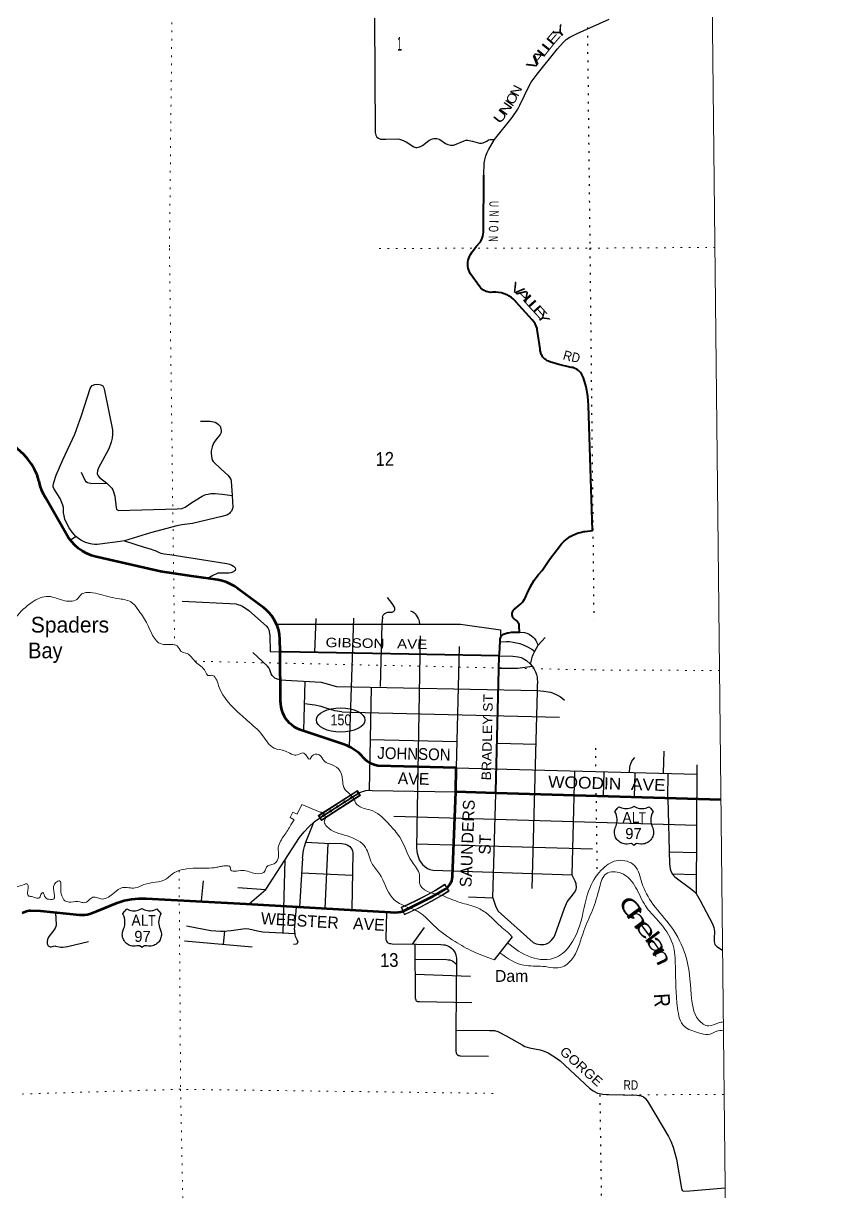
# Model space of a CAD drawing. Header units: feet. Extents: x -3 to 248627, y 0 to 184934.
# Drawn here: x 238376 to 248627, y 121073 to 135942 of the extents above; entities that cross this region are included whole.
import ezdxf
from ezdxf.enums import TextEntityAlignment as Align

# ---------------------------------------------------------------- set-up
doc = ezdxf.new("R2010")
doc.units = ezdxf.units.FT
doc.header["$LTSCALE"] = 70
doc.linetypes.add('DOTTED', pattern=[1.5, 0.3, -1.2])
for name, color, linetype, lineweight in [('16', 7, 'Continuous', 25), ('17', 7, 'Continuous', 25), ('20', 7, 'Continuous', 70), ('23', 7, 'Continuous', 70), ('26', 7, 'Continuous', 40), ('27', 7, 'Continuous', 35), ('29', 7, 'Continuous', 25), ('30', 7, 'Continuous', 35), ('31', 7, 'Continuous', 13), ('39', 7, 'Continuous', 13), ('4', 7, 'Continuous', 13), ('42', 7, 'Continuous', 25), ('57', 7, 'Continuous', 13), ('6', 7, 'DOTTED', 25), ('7', 7, 'DOTTED', 13)]:
    doc.layers.add(name, color=color, linetype=linetype, lineweight=lineweight)
doc.layers.add('41', color=7, linetype='Continuous')

msp = doc.modelspace()

# ---------------------------------------------------------------- linework, layer by layer
at = {"layer": '16'}
for p, q in [((246149.06, 125978.15), (246148.47, 125977.73)), ((239884.62, 124677.56), (239884.03, 124677.14))]:
    msp.add_line(p, q, dxfattribs=at)
for points in [[(245905.41, 125912.9), (245927.14, 125937.78), (245935.19, 125946.99), (245957, 125971.97)], [(245957, 125971.97), (245981.95, 125960.25), (245991.72, 125956.49), (246010.12, 125951.55), (246028.95, 125948.56), (246047.98, 125947.55), (246067.01, 125948.54), (246085.84, 125951.51), (246104.25, 125956.43), (246122.04, 125963.26), (246139.03, 125971.9), (246148.44, 125977.71)], [(246149.06, 125978.15), (246165.58, 125968.35), (246182.85, 125960.42), (246200.85, 125954.34), (246219.39, 125950.18), (246238.26, 125947.97), (246257.26, 125947.76), (246276.17, 125949.52), (246294.8, 125953.26), (246312.94, 125958.92), (246315.84, 125960.17), (246340.84, 125972.05)], [(246340.84, 125972.05), (246362.67, 125947.05), (246370.4, 125938.2), (246392.49, 125912.9)], [(245910.32, 125701.24), (245921.21, 125726.7), (245927.16, 125744.99), (245932, 125767.72), (245934.45, 125790.83), (245934.46, 125814.08), (245932.04, 125837.19), (245927.22, 125859.93), (245920.05, 125882.04), (245917.5, 125887.78), (245905.41, 125912.9)], [(246392.49, 125912.9), (246380.52, 125888.2), (246373.73, 125870.3), (246367.81, 125847.82), (246364.27, 125824.85), (246363.15, 125801.63), (246364.47, 125778.43), (246368.2, 125755.49), (246374.31, 125733.06), (246376.8, 125726.66), (246387.61, 125701.17)], [(246086.68, 125500.42), (246062.67, 125496.83), (246056.7, 125496.33), (246040.85, 125496.65), (246025.13, 125498.64), (246009.7, 125502.25), (245994.73, 125507.46), (245980.39, 125514.2), (245966.83, 125522.41), (245954.2, 125531.98), (245942.64, 125542.83), (245932.28, 125554.82), (245923.23, 125567.83), (245915.59, 125581.72), (245909.45, 125596.33), (245904.86, 125611.5), (245901.89, 125627.07), (245900.55, 125642.86), (245900.88, 125658.71), (245902.86, 125674.43), (245903.39, 125676.7), (245910.32, 125701.24)], [(246387.61, 125701.17), (246394.43, 125676.66), (246395.6, 125671.11), (246397.23, 125655.35), (246397.21, 125639.5), (246395.52, 125623.74), (246392.2, 125608.24), (246387.28, 125593.18), (246380.81, 125578.71), (246372.87, 125565), (246363.53, 125552.19), (246352.91, 125540.43), (246341.11, 125529.84), (246328.27, 125520.55), (246314.54, 125512.64), (246300.05, 125506.22), (246284.97, 125501.35), (246269.46, 125498.08), (246253.69, 125496.45), (246237.84, 125496.47), (246234.84, 125496.79), (246211.04, 125500.45)], [(246148.97, 125479.11), (246123.83, 125499.78), (246123, 125500.15), (246117.75, 125501.87), (246112.67, 125502.96), (246086.68, 125500.42)], [(246211.04, 125500.45), (246184.84, 125502.85), (246183.61, 125502.68), (246178.28, 125501.33), (246173.83, 125499.68), (246148.97, 125479.11)], [(239640.97, 124612.31), (239662.7, 124637.19), (239670.75, 124646.4), (239692.56, 124671.38)], [(239645.88, 124400.65), (239656.77, 124426.11), (239662.72, 124444.4), (239667.56, 124467.13), (239670.01, 124490.24), (239670.02, 124513.49), (239667.6, 124536.6), (239662.78, 124559.34), (239655.61, 124581.45), (239653.06, 124587.19), (239640.97, 124612.31)], [(239692.56, 124671.38), (239717.51, 124659.66), (239727.28, 124655.9), (239745.68, 124650.96), (239764.51, 124647.97), (239783.54, 124646.96), (239802.57, 124647.95), (239821.4, 124650.92), (239839.81, 124655.84), (239857.6, 124662.67), (239874.59, 124671.31), (239884, 124677.12)], [(239884.62, 124677.56), (239901.14, 124667.76), (239918.41, 124659.83), (239936.41, 124653.75), (239954.95, 124649.59), (239973.82, 124647.38), (239992.82, 124647.17), (240011.73, 124648.93), (240030.36, 124652.67), (240048.5, 124658.33), (240051.4, 124659.58), (240076.4, 124671.46)], [(240076.4, 124671.46), (240098.23, 124646.46), (240105.96, 124637.61), (240128.05, 124612.31)], [(240128.05, 124612.31), (240116.08, 124587.61), (240109.29, 124569.71), (240103.37, 124547.23), (240099.83, 124524.26), (240098.71, 124501.04), (240100.03, 124477.84), (240103.76, 124454.9), (240109.87, 124432.47), (240112.36, 124426.07), (240123.17, 124400.58)], [(239822.24, 124199.83), (239798.23, 124196.24), (239792.26, 124195.74), (239776.41, 124196.06), (239760.69, 124198.05), (239745.26, 124201.66), (239730.29, 124206.87), (239715.95, 124213.61), (239702.39, 124221.82), (239689.76, 124231.39), (239678.2, 124242.24), (239667.84, 124254.23), (239658.79, 124267.24), (239651.15, 124281.13), (239645.01, 124295.74), (239640.42, 124310.91), (239637.45, 124326.48), (239636.11, 124342.27), (239636.44, 124358.12), (239638.42, 124373.84), (239638.95, 124376.11), (239645.88, 124400.65)], [(240123.17, 124400.58), (240129.99, 124376.07), (240131.16, 124370.52), (240132.79, 124354.76), (240132.77, 124338.91), (240131.08, 124323.15), (240127.76, 124307.65), (240122.84, 124292.59), (240116.37, 124278.12), (240108.43, 124264.41), (240099.09, 124251.6), (240088.47, 124239.84), (240076.67, 124229.25), (240063.83, 124219.96), (240050.1, 124212.05), (240035.61, 124205.63), (240020.53, 124200.76), (240005.02, 124197.49), (239989.25, 124195.86), (239973.4, 124195.88), (239970.4, 124196.2), (239946.6, 124199.86)], [(239884.53, 124178.52), (239859.39, 124199.19), (239858.56, 124199.56), (239853.31, 124201.28), (239848.23, 124202.37), (239822.24, 124199.83)], [(239946.6, 124199.86), (239920.4, 124202.26), (239919.17, 124202.09), (239913.84, 124200.74), (239909.39, 124199.09), (239884.53, 124178.52)]]:
    msp.add_lwpolyline(points, dxfattribs=at)
at = {"layer": '17'}
msp.add_ellipse((242415.57, 127075.38), major_axis=(-309.24, 1), ratio=0.500121, dxfattribs=at)
at = {"layer": '20'}
for p, q in [((244391.95, 126145.71), (243883.15, 126160.84)), ((247256.5, 126060.12), (244391.95, 126145.71))]:
    msp.add_line(p, q, dxfattribs=at)
msp.add_lwpolyline([(238359.88, 124619.42), (238381.81, 124631.04), (238404.84, 124640.31), (238428.7, 124647.11), (238453.15, 124651.39), (238466.28, 124652.61), (238594.59, 124645.85), (239089.6, 124595.89), (239123.35, 124594.18), (239157.09, 124596), (239190.45, 124601.34), (239223.08, 124610.14), (239244.21, 124617.86), (239309.87, 124644.33), (239570.58, 124748.29), (239660.22, 124776.74), (239752.34, 124795.65), (239845.94, 124804.84), (239939.98, 124804.19), (239940.37, 124804.16), (241214.12, 124735.08), (243048.27, 124627.67), (243097.05, 124625.35), (243145.8, 124628.15), (243179.69, 124633.68), (243199.09, 124637.4), (243229.69, 124652.52), (243583.21, 124827.15), (243744.36, 124923.33), (243776.17, 124942.31), (243793.36, 124963.25), (243806.31, 124982.38), (243818.78, 125005.74), (243828.73, 125030.29), (243836.07, 125055.74), (243840.69, 125081.65), (243883.15, 126160.84)], dxfattribs=at)
at = {"layer": '23'}
for points in [[(241643.34, 127945.01), (241641.34, 128106.61), (241637.13, 128160.03), (241627.35, 128212.72), (241612.12, 128264.1), (241591.61, 128313.61), (241566.03, 128360.69), (241535.67, 128404.85), (241500.86, 128445.59), (241461.99, 128482.47), (241439.09, 128500.91), (241113.38, 128742.35), (241110.22, 128744.9), (241063.99, 128777.99), (241014.56, 128806.08), (240962.46, 128828.84), (240908.26, 128846.03), (240852.57, 128857.46), (240820.54, 128864.71), (240580.28, 128899.47), (240544.72, 128901.86), (240121.85, 128964.54), (239323.51, 129147.05), (239302.8, 129153.42), (239242.83, 129171.01), (239185.02, 129194.76), (239130.02, 129224.43), (239078.42, 129259.68), (239030.78, 129300.13), (238987.64, 129345.35), (238949.45, 129394.82), (238948.98, 129395.5), (238660.81, 129898.71), (238636.46, 129940.51), (238610.34, 129996.81), (238590.25, 130055.53), (238576.41, 130116.03), (238575.49, 130119.53), (238551.5, 130193.68), (238519.88, 130264.92), (238481, 130332.47), (238435.26, 130395.58), (238383.18, 130453.56), (237524.57, 131223.51)], [(243883.15, 126160.84), (243883.89, 126466.4), (242888.04, 126491.48), (242853.71, 126500.14), (242820.48, 126512.33), (242788.7, 126527.93), (242758.73, 126546.77), (242730.89, 126568.64), (242705.49, 126593.3), (242687.44, 126614.43), (242645.14, 126655.48), (242597.49, 126693.01), (242546.18, 126725.36), (242491.77, 126752.16), (242434.85, 126773.13), (241899.65, 126950.3), (241863.12, 126965.98), (241828.42, 126985.39), (241795.95, 127008.33), (241766.05, 127034.53), (241739.05, 127063.71), (241715.25, 127095.56), (241694.91, 127129.72), (241678.25, 127165.81), (241665.46, 127203.46), (241656.67, 127242.23), (241651.98, 127281.71), (241651.18, 127310.91), (241643.34, 127945.01)]]:
    msp.add_lwpolyline(points, dxfattribs=at)
at = {"layer": '26'}
for points in [[(244193.91, 133162.68), (244194.19, 133163.12), (244206.71, 133185.36), (244216.83, 133208.78), (244224.45, 133233.14), (244229.49, 133258.16), (244231.88, 133283.56), (244239.69, 134009.29)], [(244193.91, 133162.68), (244194.19, 133163.12), (244206.71, 133185.36), (244216.83, 133208.78), (244224.45, 133233.14), (244229.49, 133258.16), (244231.88, 133283.56)], [(244347.63, 132518.42), (244327.53, 132518.11), (244307.51, 132519.89), (244287.79, 132523.75), (244268.58, 132529.66), (244250.09, 132537.54), (244232.52, 132547.32), (244216.07, 132558.87), (244200.92, 132572.08), (244187.24, 132586.8), (244065.24, 132756.16), (244054.28, 132777.98), (244045.24, 132801.79), (244038.74, 132826.41), (244034.84, 132851.57), (244033.6, 132877.01), (244035.02, 132902.43), (244039.1, 132927.57), (244045.77, 132952.15), (244054.98, 132975.89), (244066.63, 132998.54), (244080.57, 133019.84), (244139.27, 133101.87), (244193.91, 133162.68)], [(244614.65, 128372.25), (244612.61, 128375.32), (244608.08, 128383.35), (244604.42, 128391.82), (244601.65, 128400.62), (244599.83, 128409.66), (244598.96, 128418.85), (244599.05, 128428.07), (244600.11, 128437.24), (244602.12, 128446.24), (244605.06, 128454.98), (244608.9, 128463.37), (244613.59, 128471.31), (244619.09, 128478.72), (244625.33, 128485.51), (244632.25, 128491.61), (244680.95, 128528.8), (244708.1, 128553.75), (244732.49, 128581.41), (244753.86, 128611.46), (244771.97, 128643.57), (244786.62, 128677.41), (244791.81, 128692.38), (244792.04, 128692.95), (244831.27, 128775.9), (244878.96, 128854.3), (244934.58, 128927.28), (244979.25, 128978.23), (245006.18, 129015), (245074.17, 129117.13), (245228.26, 129316.2), (245261.11, 129350.98), (245297.41, 129382.14), (245336.76, 129409.33), (245378.75, 129432.26), (245392.58, 129438.13), (245417.76, 129448.82), (245442.58, 129456.55), (245463.57, 129463.09), (245510.48, 129472.47), (245525.75, 129474.43), (245620.66, 129486.82), (245571.07, 131079.59), (245561.38, 131196.24), (245539.17, 131313.93), (245504.79, 131428.65), (245498.6, 131446.99), (245490.41, 131464.87), (245480.39, 131481.8), (245468.66, 131497.58), (245455.35, 131512.06), (245440.6, 131525.06), (245424.56, 131536.45), (245407.43, 131546.1), (245389.38, 131553.91), (245370.61, 131559.79), (245351.33, 131563.67), (245193.49, 131601.03), (245076.4, 131634.95), (245061.41, 131640.29), (245045.16, 131647.96), (245029.79, 131657.28), (245015.48, 131668.16), (245002.39, 131680.48), (244990.66, 131694.09), (244980.42, 131708.86), (244971.77, 131724.62), (244964.82, 131741.19), (244961.85, 131751.06), (244956.29, 131776.04), (244952.66, 131801.06), (244917.4, 132043.62), (244914.49, 132057.7), (244907.82, 132080.21), (244898.83, 132101.89), (244890.7, 132116.85), (244874.34, 132141.82), (244852.03, 132166.85), (244648.83, 132394.79), (244643.17, 132401.5), (244618.22, 132427.43), (244590.7, 132450.61), (244560.9, 132470.79), (244529.16, 132487.74), (244495.82, 132501.28), (244461.25, 132511.26), (244425.83, 132517.58), (244389.93, 132520.15), (244353.97, 132518.96), (244347.63, 132518.42)], [(244434.33, 127892.72), (244435.97, 127917.72), (244446.44, 128077.49), (244446.49, 128079.85), (244447.06, 128104.81), (244453.62, 128129.85), (244456.93, 128136.55), (244461.39, 128143.61), (244466.56, 128150.17), (244472.4, 128156.15), (244478.82, 128161.49), (244485.77, 128166.13), (244488.3, 128167.46), (244513.19, 128176.19), (244538.3, 128182.69), (244549.8, 128185.66), (244590.19, 128191.85), (244631.01, 128193.79), (244692.27, 128193.79), (244689.49, 128268.61), (244687.56, 128280.5), (244686.92, 128288.23), (244685.49, 128295.86), (244683.26, 128303.29), (244680.27, 128310.45), (244676.54, 128317.25), (244672.13, 128323.63), (244667.07, 128329.51), (244661.43, 128334.84), (244655.26, 128339.54), (244653.24, 128340.87), (244626.81, 128358.19)], [(244627.01, 128358.4), (244626.93, 128358.48), (244620.55, 128365.14), (244614.9, 128372.43)], [(244434.33, 127892.72), (241670.44, 127944.5), (241643.34, 127945.01)], [(244391.95, 126145.71), (244392.4, 126163.97), (244434.33, 127892.72)]]:
    msp.add_lwpolyline(points, dxfattribs=at)
at = {"layer": '29'}
for p, q in [((239236.14, 130086.86), (239438.38, 130090.91)), ((238969.76, 129366.24), (239046.32, 129409.69)), ((241088.89, 128547.85), (240395.9, 128581.53)), ((242097.78, 128368.46), (242081.94, 127936.79)), ((242580.52, 128372.53), (242524.8, 126739.59)), ((243425.95, 128147.09), (243382.38, 125454.61)), ((243923.72, 128010.46), (243883.89, 126466.4)), ((241959.58, 127567.97), (241941, 126940.23)), ((242804.9, 127490.06), (242779.22, 126182.59)), ((242790.5, 126828.67), (243894.73, 126801.47)), ((244415.28, 126780.65), (244900.82, 126768.47)), ((246525.1, 126401.22), (246531.11, 126679.36)), ((243883.89, 126466.4), (246949.33, 126386.9)), ((245766.75, 126417.57), (245758.64, 126104.87)), ((246158.87, 126403.29), (246150.6, 126092.92)), ((246579.67, 126077.39), (246585.06, 126393.97)), ((246950.54, 126505.8), (246942, 124861.98)), ((244350.46, 124813.61), (244391.79, 126138.97)), ((246579.67, 126077.39), (246602.21, 125243.06)), ((243090.38, 125849.54), (246947.08, 125735.22)), ((242251.34, 125504.27), (242212.03, 124676.63)), ((243381.11, 125498.55), (245618.83, 125434.95)), ((242569.74, 125386.33), (242557.38, 124668.14)), ((246599.55, 125397.66), (246943.59, 125387.22)), ((241703.95, 125292.29), (241679.37, 124365.28)), ((241929.41, 125316.05), (241892.44, 124695.12)), ((241918.21, 125129.44), (242565.85, 125100.79)), ((243588.05, 125162.15), (245361.69, 125106.82)), ((246636.61, 125117.55), (246944.1, 125109.07)), ((240645.84, 124772.96), (240670.37, 125027.38)), ((241104.74, 124945.09), (241461.72, 124920.12)), ((241828.83, 124405.52), (241854.26, 124694.11)), ((243000.36, 124624.9), (242989.39, 124299.93)), ((240937.27, 124387.39), (240917.71, 124222.48)), ((243330.41, 124223.83), (243481.52, 124433.79)), ((240425.51, 124263.6), (241286.92, 124187.61)), ((243360.37, 124223.34), (243364.27, 123536.57)), ((243362.41, 124030.78), (243763.85, 124026.23)), ((243362.54, 123840.85), (244065.97, 123815.88)), ((243418.33, 123491.33), (244086.66, 123480.68)), ((243879.14, 123127.02), (243881.32, 122862.03)), ((243937.72, 122801.64), (244298.96, 122796.5))]:
    msp.add_line(p, q, dxfattribs=at)
for points in [[(242844.74, 136005.68), (242856.37, 134553.29)], [(244374.78, 134465.09), (244597.21, 134744.98), (244670.19, 134850.29), (244696.79, 134898.98), (244814.48, 135148.1), (244842.2, 135192.26), (244918.59, 135293.04), (245176.6, 135619.16), (245246.19, 135699.56), (245285.23, 135736.93), (245332.19, 135767.51), (245425.55, 135813.93), (245832.93, 135995.11)], [(242856.37, 134553.29), (242863.3, 134518.46), (242876.53, 134495.15), (242895.06, 134479.26), (242920.99, 134469.73), (242990.86, 134467.61), (243132.72, 134471.85), (243162.89, 134469.73), (243187.76, 134461.25), (243247.04, 134433.71), (243346.55, 134370.15), (243371.96, 134362.74), (243386.78, 134362.74), (243407.95, 134365.92), (243432.3, 134374.39), (243456.65, 134387.1), (243539.22, 134450.66), (243570.98, 134468.67), (243582.62, 134473.97), (243602.74, 134476.08), (243637.67, 134476.09), (243656.73, 134472.91), (243676.84, 134463.37), (243750.94, 134412.53), (243779, 134399.82), (243812.34, 134391.34), (243836.17, 134390.29), (243849.93, 134391.34), (243865.27, 134395.58), (243985.95, 134446.42), (244007.66, 134453.84), (244032.53, 134454.9), (244048.95, 134452.78), (244093.93, 134442.19), (244182.85, 134418.88), (244206.68, 134417.83), (244227.31, 134423.12), (244276.01, 134444.3), (244298.78, 134458.08), (244316.24, 134463.37), (244374.78, 134465.09)], [(244239.69, 134009.29), (244242.45, 134164.08), (244249.24, 134205.98), (244263.95, 134254.67), (244280.92, 134299.96), (244297.9, 134332.8), (244374.78, 134465.09)], [(239046.32, 129409.69), (238996.91, 129464.68), (238957.85, 129521.3), (238924.48, 129584.72), (238906.38, 129633.41), (238894.48, 129675.31), (238888.27, 129710.41), (238889.4, 129779.49), (238880.9, 129811.2), (238844.69, 129892.74), (238763.22, 130020.7), (238755.3, 130041.08), (238754.17, 130058.07), (238763.21, 130096.57), (238794.89, 130191.69), (238880.9, 130386.47), (239030.28, 130712.6), (239116.29, 130952.68), (239224.93, 131292.4), (239237.95, 131315.05), (239253.79, 131330.91), (239288.3, 131346.76), (239323.95, 131349.02), (239360.73, 131342.23), (239387.33, 131326.38), (239400.91, 131303.73), (239410.52, 131269.75), (239510.11, 130766.96), (239511.81, 130710.34), (239507.28, 130660.51), (239495.97, 130610.69), (239464.84, 130526.89), (239333.57, 130286.82), (239318.86, 130248.32), (239315.46, 130214.34), (239318.86, 130199.62), (239326.78, 130182.64), (239347.15, 130159.99), (239438.38, 130090.91)], [(240632.28, 130880.27), (240752.71, 130876.83), (240795.15, 130872.31), (240818.92, 130865.51), (240840.98, 130854.18), (240859.66, 130837.2), (240879.46, 130815.68), (240891.34, 130786.24), (240895.3, 130759.06), (240893.61, 130734.15), (240881.72, 130709.23), (240825.14, 130639.02), (240795.15, 130597.13), (240777.61, 130552.96), (240765.73, 130503.14), (240766.29, 130469.16), (240776.49, 130403.49), (240785.54, 130379.71), (240791.2, 130367.25), (240800.24, 130355.91), (240888.51, 130272.11), (240979.05, 130190.58), (240996.61, 130169.08), (241004.53, 130156.62), (241015.84, 130136.23), (241022.05, 130113.57), (241035.05, 129931.53)], [(239236.14, 130086.86), (239210.22, 130087.51), (239191.54, 130094.31), (239174.01, 130105.63), (239162.12, 130121.49), (239118.55, 130226.8)], [(239438.38, 130090.91), (239503.32, 130024.09), (239514.64, 130005.98), (239524.83, 129979.93), (239539.54, 129924.44), (239557.64, 129774.96), (239561.61, 129760.25), (239566.14, 129754.59), (239572.93, 129748.92), (239584.8, 129743.25), (240336.23, 129761.37), (240393.4, 129768.18), (240415.47, 129773.85), (240435.82, 129784.02), (240521.82, 129842.91), (240653.1, 129924.44), (240675.76, 129935.78), (240700.66, 129944.84), (240727.82, 129951.64), (240761.74, 129956.15), (240816.09, 129958.43), (240906.59, 129951.62), (241035.05, 129931.53)], [(241035.05, 129931.53), (241042.42, 129780.64), (241040.18, 129765.93), (241035.65, 129753.48), (241025.47, 129731.96), (241010.76, 129714.98), (240998.31, 129703.65), (240985.86, 129693.46), (240965.47, 129683.25), (240904.36, 129667.4), (240528.64, 129576.8), (240392.85, 129558.7), (240331.73, 129545.1), (239994.49, 129459.03), (239663.67, 129356.18)], [(239663.67, 129356.18), (239608.03, 129345.8), (239348.88, 129311.83), (239313.8, 129309.56), (239286.64, 129310.7), (239252.69, 129312.96), (239230.05, 129317.49), (239183.65, 129331.08), (239161.02, 129340.14), (239116.88, 129359.39), (239094.25, 129372.98), (239046.32, 129409.69)], [(239663.67, 129356.18), (239912.45, 129275.6), (239989.41, 129252.95), (240038.64, 129238.23), (240052.78, 129232.56), (240104.84, 129207.65), (240126.91, 129198.59), (240168.21, 129189.53), (240242.9, 129180.47), (240964.92, 129067.23), (241001.72, 129058.19), (241030.55, 129046.85), (241052.64, 129033.27), (241073.56, 129010.61), (241076.41, 128993.64), (241071.3, 128978.9), (241060.57, 128967.59), (241050.93, 128960.78), (241018.69, 128949.47), (240992.08, 128944.93), (240884.02, 128946.08), (240852.34, 128942.68), (240844.96, 128940.4), (240788.37, 128913.22), (240725.69, 128875.4)], [(242946.3, 128384.06), (242950.51, 128400.26), (242956.17, 128409.32), (242969.75, 128424.04), (242977.67, 128430.84), (242993.51, 128441.03), (243002.85, 128445), (243015.01, 128446.69), (243070.47, 128448.95), (243080.37, 128451.23), (243088.57, 128456.88), (243098.48, 128468.78), (243103, 128477.27), (243103.29, 128484.06), (243103, 128499.35), (243098.76, 128512.37), (243070.47, 128558.8), (243011.93, 128634.98)], [(241088.89, 128547.85), (241134.14, 128538.42), (241165.82, 128524.83), (241245.04, 128470.47), (241471.38, 128268.9), (241489.48, 128248.52), (241500.8, 128221.34), (241514.38, 128148.86), (241518.38, 127947.35), (241643.34, 127945.01)], [(243306.09, 128466.7), (243335.3, 128450.1), (243346.05, 128443.3), (243363.59, 128426.32), (243377.73, 128409.33), (243403.2, 128368.56), (243411.12, 128349.31), (243414.51, 128332.32), (243418.12, 128293.87)], [(242946.3, 128384.06), (242940.29, 128293.16), (242919.58, 127501.64)], [(241602.18, 128293.93), (243941.64, 128293.85), (244450.3, 128222.55), (244450.3, 128127.37)], [(244692.27, 128193.79), (244756.7, 128187.37), (244783.86, 128179.44), (244814.42, 128165.85), (244842.71, 128147.73), (244865.34, 128129.62), (244881.19, 128111.5), (244899.29, 128087.72), (244930.95, 128026.53)], [(244444.16, 128069), (244528.1, 128074.13), (244564.31, 128074.13), (244611.84, 128067.33), (244653.72, 128058.27), (244694.46, 128048.08), (244738.59, 128031.09), (244784.99, 128011.84), (244847.24, 127975.6), (244886.05, 127948.19)], [(244830.51, 127785.45), (244856.29, 127886.14), (244864.21, 127907.66), (244886.84, 127949.56), (244930.98, 128026.56), (245018.12, 128123.95)], [(241640.87, 127586.37), (241599.26, 127598.5), (241576.07, 127609.82), (241563.05, 127621.15), (241544.38, 127640.4), (241544.94, 127641.54), (241531.36, 127661.92), (241515.52, 127714.01), (241501.38, 127738.92), (241483.83, 127759.31), (241299.06, 127934.94)], [(244434.33, 127892.72), (244607.32, 127887.27), (244674.09, 127879.35), (244711.43, 127870.29), (244737.46, 127857.83), (244779.33, 127831.78), (244831.39, 127785.35)], [(244430.52, 127735.8), (244669.56, 127735.53), (244854.03, 127759.31)], [(244831.39, 127785.35), (244869.29, 127737.8), (244895.32, 127686.84), (244907.77, 127654), (244914.56, 127621.16), (244920.82, 127534.05)], [(241640.87, 127586.37), (242169.19, 127555.87), (242363.38, 127502.28), (244918.91, 127449.33), (245002.21, 127441.67)], [(244854.5, 124929.95), (244921.01, 127443.31), (244920.82, 127534.05)], [(245002.21, 127441.67), (245057.16, 127434.3), (245086.58, 127428.64), (245113.74, 127419.58), (245173.72, 127391.27), (245212.2, 127368.62), (245230.3, 127356.17), (245262.95, 127326.11)], [(242431.33, 127179.06), (242339.31, 127193.09), (242232.13, 127227.41), (242167.82, 127246.71), (242086.37, 127263.87), (241953.46, 127281.03)], [(242431.33, 127179.06), (242547.43, 127174.32), (245200.87, 127110.92)], [(246092.66, 126409.5), (246096.61, 126472.86), (246101.14, 126497.77), (246111.32, 126529.48), (246122.64, 126551), (246132.83, 126567.99), (246158.87, 126599.85)], [(245390.2, 126429.15), (245359.71, 125104.78), (245404.01, 125011.95)], [(242132.13, 125816.59), (242648.93, 126146.9), (242146.63, 125826.04)], [(242648.93, 126146.9), (242681.17, 126161.45), (242709.47, 126171.64), (242736.63, 126179.57), (242771.54, 126182.69)], [(242771.54, 126182.69), (242815.63, 126180.19), (243883.15, 126160.84)], [(241891.29, 125580.12), (241949.53, 125654.12), (242008.38, 125717.53), (242077.42, 125777.55), (242132.13, 125816.59)], [(241929.41, 125316.05), (241941.61, 125412.91), (241952.93, 125463.87), (241970.1, 125521.72), (242073.64, 125774.85)], [(241254.76, 124741.64), (241461.72, 124920.12), (241891.29, 125580.12)], [(241970.1, 125521.72), (242206.75, 125509.83), (242429.33, 125503.44)], [(242429.33, 125503.44), (242475.77, 125495.57), (242498.98, 125487.64), (242530.09, 125467.26), (242546.51, 125450.27), (242560.65, 125424.23), (242564.61, 125411.77), (242569.74, 125386.33)], [(243382.38, 125454.61), (243384.52, 125403.84), (243389.05, 125378.93), (243404.89, 125326.84), (243416.21, 125296.26), (243438.84, 125258.89), (243456.95, 125237.37), (243486.38, 125209.06), (243519.19, 125186.41), (243548.62, 125171.69), (243588.05, 125162.15)], [(246602.21, 125243.06), (246607.57, 125181.89), (246616.06, 125151.31), (246638.12, 125115.07), (246650.57, 125098.09), (246670.38, 125078.83), (246885.4, 124920.29), (246914.83, 124893.12), (246939.72, 124865.93), (246989.51, 124779.87), (247150.21, 124483.17), (247166.63, 124433.35), (247172.85, 124383.51), (247170.58, 124299.71), (247167.76, 124258.95), (247172.85, 124234.03), (247179.08, 124219.32), (247184.74, 124211.39), (247204.53, 124193.26), (247273.58, 124145.12)], [(244418.75, 124644.56), (244865.9, 124243.1), (244904.38, 124224.98), (244956.43, 124218.19), (245001.7, 124218.19), (245035.65, 124227.24), (245069.6, 124245.36), (245096.76, 124270.28), (245126.19, 124304.25), (245139.77, 124331.43), (245264.25, 124680.22), (245289.15, 124739.11), (245300.47, 124759.49), (245350.26, 124825.17), (245393.27, 124881.79), (245411.37, 124918.03), (245415.9, 124942.95), (245411.37, 124988.24), (245404.01, 125011.95)], [(244042.18, 124824.57), (244350.46, 124813.61), (244391.86, 124696.29), (244418.75, 124644.56)], [(238784.05, 124625.42), (238792.17, 124470.52), (238788.21, 124447.87), (238780.85, 124427.48), (238766.42, 124400.89), (238753.69, 124382.19), (238703.33, 124325.57), (238695.69, 124312.55), (238691.73, 124304.63), (238685.22, 124283.67), (238679, 124250.82), (238679.28, 124231.01), (238681.83, 124217.98), (238686.07, 124210.06), (238692.58, 124203.25), (238708.14, 124193.08), (238718.33, 124189.68), (238728.79, 124189.66), (238775.48, 124199.3), (238787.64, 124198.72), (238830.65, 124187.4), (238854.13, 124184.58), (238880.44, 124185.13), (238939.29, 124194.19), (239206.64, 124257.68)], [(240452.93, 124457.57), (240672.99, 124411.83), (240761.83, 124397.11), (240890.28, 124386.92), (240924.8, 124385.79), (241021.55, 124398.24), (241170.94, 124418.63), (241209.98, 124420.9), (241247.89, 124416.36), (241356.53, 124391.45), (241424.43, 124380.12), (241829.94, 124356.51)], [(241828.83, 124405.52), (241829.02, 124377.87), (241829.87, 124358.06), (241832.14, 124343.34), (241838.07, 124324.65), (241861.84, 124274.82), (241866.65, 124262.37), (241868.63, 124254.43), (241867.22, 124243.68), (241861.84, 124232.92), (241856.47, 124225.57), (241849.39, 124221.59), (241814.31, 124219.33)], [(242989.39, 124299.93), (242990.72, 124283.32), (242993.83, 124271.43), (242998.64, 124259.54), (243006.27, 124248.78), (243015.62, 124240.85), (243026.64, 124235.19), (243038.82, 124231.79), (243056, 124229.32)], [(243056, 124229.32), (243069.44, 124228.08), (243691.48, 124217.95)], [(243691.48, 124217.95), (243723.77, 124215.95), (243742.45, 124213.12), (243765.65, 124206.89), (243787.71, 124198.4), (243809.22, 124185.94), (243826.76, 124171.78), (243843.73, 124155.36), (243857.88, 124135.54), (243871.46, 124114.03), (243881.08, 124088.55), (243887.3, 124062.5), (243889.92, 124043.46)], [(243763.85, 124026.23), (243785.45, 124024.57), (243806.95, 124021.17), (243826.76, 124014.94), (243843.17, 124005.88), (243866.37, 123987.2), (243877.68, 123975.87), (243888.01, 123960.72)], [(243889.92, 124043.46), (243879.14, 123127.02), (244308.25, 123121.76)], [(243364.27, 123536.57), (243364.88, 123531.68), (243366.86, 123525.17), (243370.4, 123515.54), (243374.22, 123507.9), (243378.32, 123503.08), (243386.95, 123496.29), (243392.04, 123493.46), (243398.27, 123492.04), (243418.33, 123491.34)], [(244308.25, 123121.76), (244373.83, 123122.86), (244415.7, 123111.54), (244519.82, 123057.18), (244723.53, 122939.4), (244760.88, 122919.01), (244818.6, 122903.16), (244954.41, 122875.98), (245007.6, 122862.39), (245058.52, 122839.74), (245176.22, 122762.74), (245209.05, 122737.82), (245583.65, 122391.29), (245631.18, 122355.04), (245683.24, 122327.87), (245751.14, 122312.01), (245828.1, 122307.48), (246190.25, 122300.69), (246242.31, 122293.89), (246271.73, 122278.04), (246296.63, 122257.65), (246335.11, 122201.03), (246588.62, 121775.22), (246619.18, 121714.07), (246647.47, 121639.32), (246688.21, 121485.31), (246751.59, 121113.86), (246762.91, 121086.67), (246783.27, 121077.62), (246860.23, 121082.15), (247309.02, 121123.07)], [(243881.32, 122862.03), (243885.48, 122838.6), (243889.44, 122827.28), (243896.51, 122818.78), (243904.15, 122812.56), (243914.9, 122806.89), (243924.52, 122804.06), (243937.72, 122801.64)]]:
    msp.add_lwpolyline(points, dxfattribs=at)
at = {"layer": '29', "linetype": 'DOTTED', "lineweight": 100}
msp.add_arc((266749.12, 88186.3), 44965.23, 122.41075, 123.16599, dxfattribs=at)
at = {"layer": '31'}
for p, q in [((242627.86, 126179.14), (242128.85, 125858.54)), ((242668.22, 126116.49), (242170.11, 125794.47)), ((242627.86, 126179.14), (242668.22, 126116.49)), ((242170.11, 125794.47), (242128.85, 125858.54))]:
    msp.add_line(p, q, dxfattribs=at)
msp.add_lwpolyline([(242139.91, 125856.14), (242625.45, 126168.09), (242657.16, 126118.87), (242172.49, 125805.54)], close=True, dxfattribs=at)
at = {"layer": '39'}
msp.add_lwpolyline([(241782.32, 125741.48), (241821.68, 125806.59), (241774.24, 125832.8), (241806.21, 125901.13), (241860.75, 125877.94), (241919.63, 125999.59), (242154.75, 125902.25)], dxfattribs=at)
for points in [[(238278.38, 128380.91), (238487.54, 128576.16), (238696.05, 128647.8), (238902.36, 128592.37), (239073.14, 128625.14), (239100.82, 128661.85), (239324.18, 128681.28), (239578.92, 128620.52), (239744.74, 128578.61), (239834.8, 128481.14), (239943.97, 128315.4), (240131.23, 128043.94), (240258.25, 128037.76), (240333.08, 128018.7), (240384.45, 127948.89), (240461.41, 127921.8), (240567.72, 127814.48), (240692.34, 127695.34), (240725.33, 127643.41), (240769.64, 127644.06), (240862.21, 127512.35), (241141.48, 127147.49), (241227.22, 127070.12), (241421.38, 126879.42), (241568.8, 126716.26), (241712.37, 126680.07), (241866.19, 126631.93), (241948.49, 126653.31), (242022.14, 126575.76), (242047.74, 126616.47), (242140.17, 126633.97), (242201.71, 126558.26), (242333.63, 126491.65), (242421.58, 126400.2), (242441.4, 126283.54), (242466.82, 126197.21), (242519.98, 126143.56), (242592.19, 126062.81)], [(242592.19, 126062.81), (242595.99, 126041.85), (242661.47, 125972.24), (242825.45, 125918.21), (243039.6, 125737.89), (243166.73, 125584.51), (243325.23, 125268.38), (243418.34, 125104.92), (243418.93, 125001.48), (243713.88, 124840.49)], [(242154.75, 125902.25), (242189.27, 125896.59), (242225.79, 125829.5)], [(242225.79, 125829.5), (242206.88, 125780.02), (242240.02, 125718), (242497.58, 125600.83), (242733.46, 125451.07), (242810.84, 125254.61), (242909.51, 125118.96), (243069.26, 124817.49), (243368.38, 124655.87)], [(238087.07, 124661.57), (238119.82, 124735.62), (238159.99, 124744.28), (238207.96, 124771.2), (238157.31, 124790.61), (238100.29, 124832.11), (238119.74, 124880.79), (238249.77, 124945.22), (238366.2, 124975.17), (238430.51, 124986.2), (238439.15, 124946.01), (238429.95, 124885.38), (238438.65, 124841.15), (238481.16, 124827.66), (238549.93, 124808.51), (238582.14, 124811.01), (238593.79, 124841.42), (238623.45, 124880.17), (238656.61, 124816.14), (238721.42, 124792.9), (238763.66, 124797.56), (238762.24, 124896.34), (238790.85, 125007.66), (238836.86, 125030.52), (238852.3, 124938), (238865.81, 124839.4), (238905.02, 124775.45), (238981.85, 124756.43), (239096.61, 124762.16), (239143.15, 124748.73), (239211.17, 124782), (239261.01, 124819.03), (239319.54, 124811.83), (239382.22, 124796.62), (239530.18, 124875.43), (239638.02, 124941.55), (239799.26, 124937.88), (239911.48, 124979.87), (240198.52, 125054.69), (240302.13, 125134.86), (240414.41, 125172.81), (240581.4, 125189.39), (240839.12, 125201.27), (240889.34, 125212.09), (240941.62, 125218.92), (241010.35, 125203.8), (241012.74, 125177.62), (241162.09, 125159.67), (241331.88, 125121.85), (241456.25, 125159.98), (241469.71, 125204.54), (241567.83, 125246.32), (241623.04, 125329.81), (241621.3, 125450.76), (241697.62, 125607.15), (241782.32, 125741.48)], [(244539.6, 124239.03), (244836.87, 124056.61), (245163.26, 124057.4), (245342.25, 124219.34), (245478.75, 124533.89), (245589.68, 124944.85), (245755.43, 125187.25), (245949.4, 125288.92), (246153.84, 125223.38), (246249.7, 125003), (246390.6, 124732.88), (246626.56, 124437.94), (246802.95, 124081.64), (246878.68, 123580.69), (246971.96, 123259.45), (247100, 123182.71), (247224.37, 123220.84), (247282.39, 123233.96)], [(244441.81, 124111.16), (244745.66, 123954.44), (244989.66, 123939.9), (245239.59, 123933.51), (245378.82, 124058.57), (245511, 124393.22), (245620.06, 124654.95), (245710.6, 124942.61), (245796.71, 125119.3), (245986, 125126.13), (246172.01, 124941.36), (246294.2, 124711.29), (246458.14, 124520.14), (246641.78, 124220.4), (246676.01, 123942.65), (246703.91, 123404.7), (246789.85, 123174.09), (246970.29, 123096.1), (247091.53, 123071.68), (247201.74, 123113.64), (247282.71, 123126.68)], [(243713.88, 124840.49), (243936.29, 124753.05), (244148.78, 124687.64), (244287.01, 124602.98), (244472.85, 124430.3), (244554.41, 124362.95), (244597.41, 124315.19)], [(243368.38, 124655.87), (243418.3, 124626.43), (243597.94, 124463.74), (243870.92, 124256.06), (244102.45, 124128.42), (244367.9, 124023.46)]]:
    msp.add_spline(points, degree=3, dxfattribs=at)
at = {"layer": '4'}
msp.add_lwpolyline([(0, 183577.08), (30826.42, 183598.29), (61611.62, 183645.77), (92479.02, 183767.9), (123305.1, 183916.31), (154130.93, 184107.12), (184956.47, 184340.33), (215781.67, 184615.95), (246606.46, 184933.96), (248626.55, 1367.98), (217549.25, 1047.36), (186473.05, 772.71), (155393.5, 534.37), (124315.15, 341.99), (93236.57, 192.37), (62157.81, 85.49), (31078.95, 21.37), (0, -0.01)], close=True, dxfattribs=at)
msp.add_lwpolyline([(0, 183577.08), (30826.42, 183598.29), (61611.62, 183645.77), (92479.02, 183767.9), (123305.1, 183916.31), (154130.93, 184107.12), (184956.47, 184340.33), (215781.67, 184615.95), (246606.46, 184933.96), (248626.55, 1367.98), (217549.25, 1047.36), (186473.05, 772.71), (155393.5, 534.37), (124315.15, 341.99), (93236.57, 192.37), (62157.81, 85.49), (31078.95, 21.37), (0, -0.01)], close=True, dxfattribs=at)
at = {"layer": '42'}
msp.add_line((244597.41, 124315.19), (244367.9, 124023.46), dxfattribs=at)
at = {"layer": '57'}
for p, q in [((243741.73, 124986.52), (243798.34, 124897.82)), ((243225.76, 124595.03), (243183.44, 124691.82))]:
    msp.add_line(p, q, dxfattribs=at)
for points in [[(243183.44, 124691.82), (243271.14, 124730.51), (243395.05, 124791.12), (243512.02, 124851.74), (243612.14, 124907.55), (243741.73, 124986.52)], [(243739.19, 124975.61), (243616.17, 124900.64), (243515.81, 124844.69), (243398.65, 124783.97), (243274.51, 124723.25), (243193.95, 124687.71), (243229.86, 124605.6)], [(243225.76, 124595.03), (243309.8, 124632.37), (243426.77, 124688.17), (243573.48, 124765.15), (243698.38, 124836.35), (243798.34, 124897.82)], [(243229.86, 124605.6), (243306.45, 124639.64), (243423.19, 124695.32), (243569.64, 124772.17), (243694.3, 124843.23), (243787.21, 124900.37), (243739.19, 124975.61)]]:
    msp.add_lwpolyline(points, dxfattribs=at)
at = {"layer": '6'}
for p, q in [((245657.31, 126718.72), (245661.36, 126405.86)), ((245664.71, 126146.23), (245678.19, 125104.12))]:
    msp.add_line(p, q, dxfattribs=at)
for points in [[(245555.26, 135889.07), (245587.2, 133080.8), (245637.61, 128354.88)], [(245714.42, 122302.77), (245786.53, 117023.49), (245866.32, 111770.05), (245925.41, 106554.62), (245980.58, 104394.9)]]:
    msp.add_lwpolyline(points, dxfattribs=at)
at = {"layer": '7'}
msp.add_line((247291.97, 122308.3), (245715.65, 122305.27), dxfattribs=at)
for points in [[(240279.78, 137109.08), (240235.99, 133074.28), (240301, 128029.42)], [(242907.49, 133077.53), (245587.2, 133080.8), (247174.62, 133090.26)], [(240558.97, 127823.15), (245644.47, 127712.1), (247232.73, 127705.42)], [(240358.47, 125158.66), (240378.19, 122375.59), (240481.21, 117047.89), (240547.81, 111731.75), (240638.02, 106454.27), (240637.92, 103745.07)], [(244357.3, 122323.15), (240378.19, 122375.59), (235051.35, 122216.19), (229827.6, 122173.24), (224435.93, 122178.21), (219095.73, 122107.33), (216383.84, 122079.31)]]:
    msp.add_lwpolyline(points, dxfattribs=at)

# ---------------------------------------------------------------- texts
at = {"layer": '16', "width": 1.1}
msp.add_text('WOODIN  AVE', height=150, rotation=358.296, dxfattribs=at).set_placement((245054.61, 126215.95))
at = {"layer": '16'}
for s, rotation, p in [('SAUNDERS', 87.747, (244080.06, 124944.24)), ('ST', 87.747, (244322.32, 125359.48)), ('WEBSTER', 356.649, (241396.66, 124477)), ('AVE', 356.649, (242569.72, 124413.84))]:
    msp.add_text(s, height=150, rotation=rotation, dxfattribs=at).set_placement(p)
for s, width, p in [('AL', 0.95, (246110.06, 125764.17)), ('T', 0.8, (246253.55, 125761.34)), ('AL', 0.95, (239861.07, 124455.86)), ('T', 0.8, (240012.3, 124453.02))]:
    msp.add_text(s, height=140, dxfattribs=dict(at, width=width)).set_placement(p, align=Align.CENTER)
for p in [(246142.17, 125560.37), (239893.18, 124252.05)]:
    msp.add_text('97', height=140, dxfattribs=at).set_placement(p, align=Align.CENTER)
at = {"layer": '17', "width": 0.85}
msp.add_text('150', height=140, dxfattribs=at).set_placement((242419.02, 127007.07), align=Align.CENTER)
at = {"layer": '17', "width": 0.95}
msp.add_text('JOHNSON', height=150, rotation=358.557, dxfattribs=at).set_placement((242880.76, 126581.87))
at = {"layer": '17'}
msp.add_text('AVE', height=150, rotation=358.557, dxfattribs=at).set_placement((243140.84, 126259.38))
at = {"layer": '27'}
for s, rotation, width, p in [('U', 269.562, 0.65, (244308.06, 133643.04)), ('N', 269.783, 0.65, (244308.55, 133521.76)), ('I', 268.783, 0.9, (244307.77, 133419.83)), ('N', 269.783, 0.65, (244299.48, 133199.25)), ('O', 269.783, 0.65, (244301.94, 133327.08)), ('V', 322.951, 1.6, (244628.74, 132512.71)), ('A', 316.797, 1.8, (244706.48, 132441.82)), ('L', 311.716, 1.95, (244776.99, 132367.77)), ('L', 311.716, 1.95, (244839.77, 132299.78)), ('E', 311.716, 1.7, (244907.35, 132226.08)), ('Y', 304.727, 1.5, (244945.31, 132163.57)), ('R', 343.844, 0.95, (245289.1, 131652.69)), ('D', 346.683, 0.9, (245395.7, 131630.74))]:
    msp.add_text(s, height=120, rotation=rotation, dxfattribs=dict(at, width=width)).set_placement(p, align=Align.CENTER)
for s, rotation, width, p in [('GIBSON   AVE', 358.927, 1.2, (242222.68, 128003.13)), ('BRADLEY ST', 88.61, 1.1, (244327, 126306.55))]:
    msp.add_text(s, height=120, rotation=rotation, dxfattribs=dict(at, width=width)).set_placement(p)
at = {"layer": '30'}
for s, rotation, width, p in [('Y', 43.748, 1.8, (245242.48, 135789.46)), ('E', 49.122, 1.65, (245167.52, 135714.71)), ('L', 51.651, 1.8, (245041.07, 135559.17)), ('L', 51.651, 1.8, (245102.43, 135636.3)), ('V', 51.651, 1.65, (244915.96, 135402.31)), ('A', 51.651, 1.65, (244973.01, 135474.65)), ('N', 63.713, 1.15, (244702.32, 135059.13)), ('O', 62.713, 1.15, (244648.86, 134959.53)), ('N', 55.278, 1.35, (244564.19, 134823.37)), ('U', 51.526, 1.45, (244492.27, 134720.06)), ('GORGE', 318.229, 1.1, (245438.76, 122621.68)), ('RD', 358.926, 0.8, (246107.65, 122370.39))]:
    msp.add_text(s, height=120, rotation=rotation, dxfattribs=dict(at, width=width)).set_placement(p, align=Align.CENTER)
msp.add_text('I', height=120, rotation=55.278, dxfattribs=at).set_placement((244614.18, 134892.79), align=Align.CENTER)
at = {"layer": '41'}
msp.add_text('Spaders', height=200, dxfattribs=at).set_placement((238969.46, 128188.04), align=Align.CENTER)
at = {"layer": '41', "width": 0.95}
msp.add_text('Bay', height=200, dxfattribs=at).set_placement((238656.87, 127860.32), align=Align.CENTER)
at = {"layer": '41'}
for s, rotation, width, p in [('C', 309.752, 1.6, (246032.7, 124619.61)), ('h', 306.289, 1.8, (246114.88, 124493.38)), ('e', 306.901, 1.7, (246225.08, 124355.46)), ('l', 306.883, 1.5, (246301.94, 124253.8)), ('a', 301.667, 1.65, (246359.16, 124164.65)), ('n', 294.863, 1.45, (246417.39, 124028.55)), ('R', 273.902, 0.9, (246407.08, 123502.16))]:
    msp.add_text(s, height=200, rotation=rotation, dxfattribs=dict(at, width=width)).set_placement(p, align=Align.CENTER)
at = {"layer": '42'}
msp.add_text('Dam', height=150, dxfattribs=at).set_placement((244591, 123742.95), align=Align.CENTER)
at = {"layer": '7'}
for s, width, p in [('1', 0.45, (243136.75, 135594.44)), ('12', 0.9, (242861.16, 130308.89)), ('13', 0.9, (242917.87, 123930.62))]:
    msp.add_text(s, height=175, rotation=0.847, dxfattribs=dict(at, width=width)).set_placement(p)

doc.saveas('drawing.dxf')
